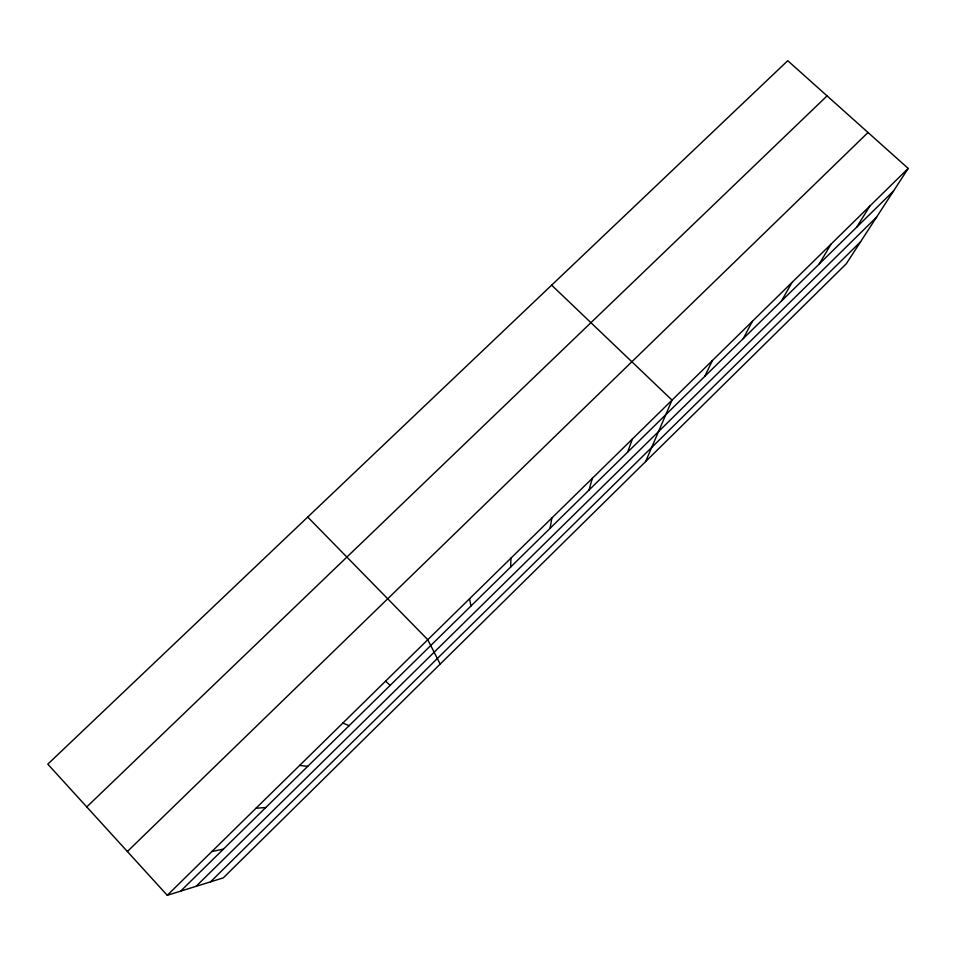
<?xml version="1.0" encoding="UTF-8"?>
<svg xmlns="http://www.w3.org/2000/svg" width="956" height="956" viewBox="0 0 956 956"><rect width="100%" height="100%" fill="white"/><g stroke="black" fill="none" stroke-linecap="round" stroke-linejoin="round"><path stroke-width="1.43" d="M510.683 566.992L510.934 558.149M550.047 528.333L551.851 518.021M589.015 490.07L592.338 478.299M627.59 452.188L632.394 439.007M645.623 461.581L672.032 400.122L551.636 285.163M704.715 376.437L712.447 360.472M743.266 338.579L752.432 321.252M781.422 301.104L791.986 282.438M819.184 264.023L831.134 244.043M856.576 227.301L869.864 206.042M908.2 168.435L846.287 263.784L223.274 877.871L167.264 895.294L47.8 764.155L787.744 60.706L908.2 168.435L167.264 895.294M180.648 891.135L893.585 190.949M196.076 886.332L876.592 217.12M210.511 881.85L860.567 241.784M127.375 851.509L868.024 132.502M86.757 806.924L827.071 95.875M211.885 851.521L223.429 849.107M256.017 808.226L265.768 807.533M299.67 765.409L307.665 766.389M342.834 723.059L349.119 725.676M385.543 681.162L390.132 685.392M307.713 517.065L427.798 639.719L440.166 664.097M469.587 598.719L470.914 606.056"/></g></svg>
